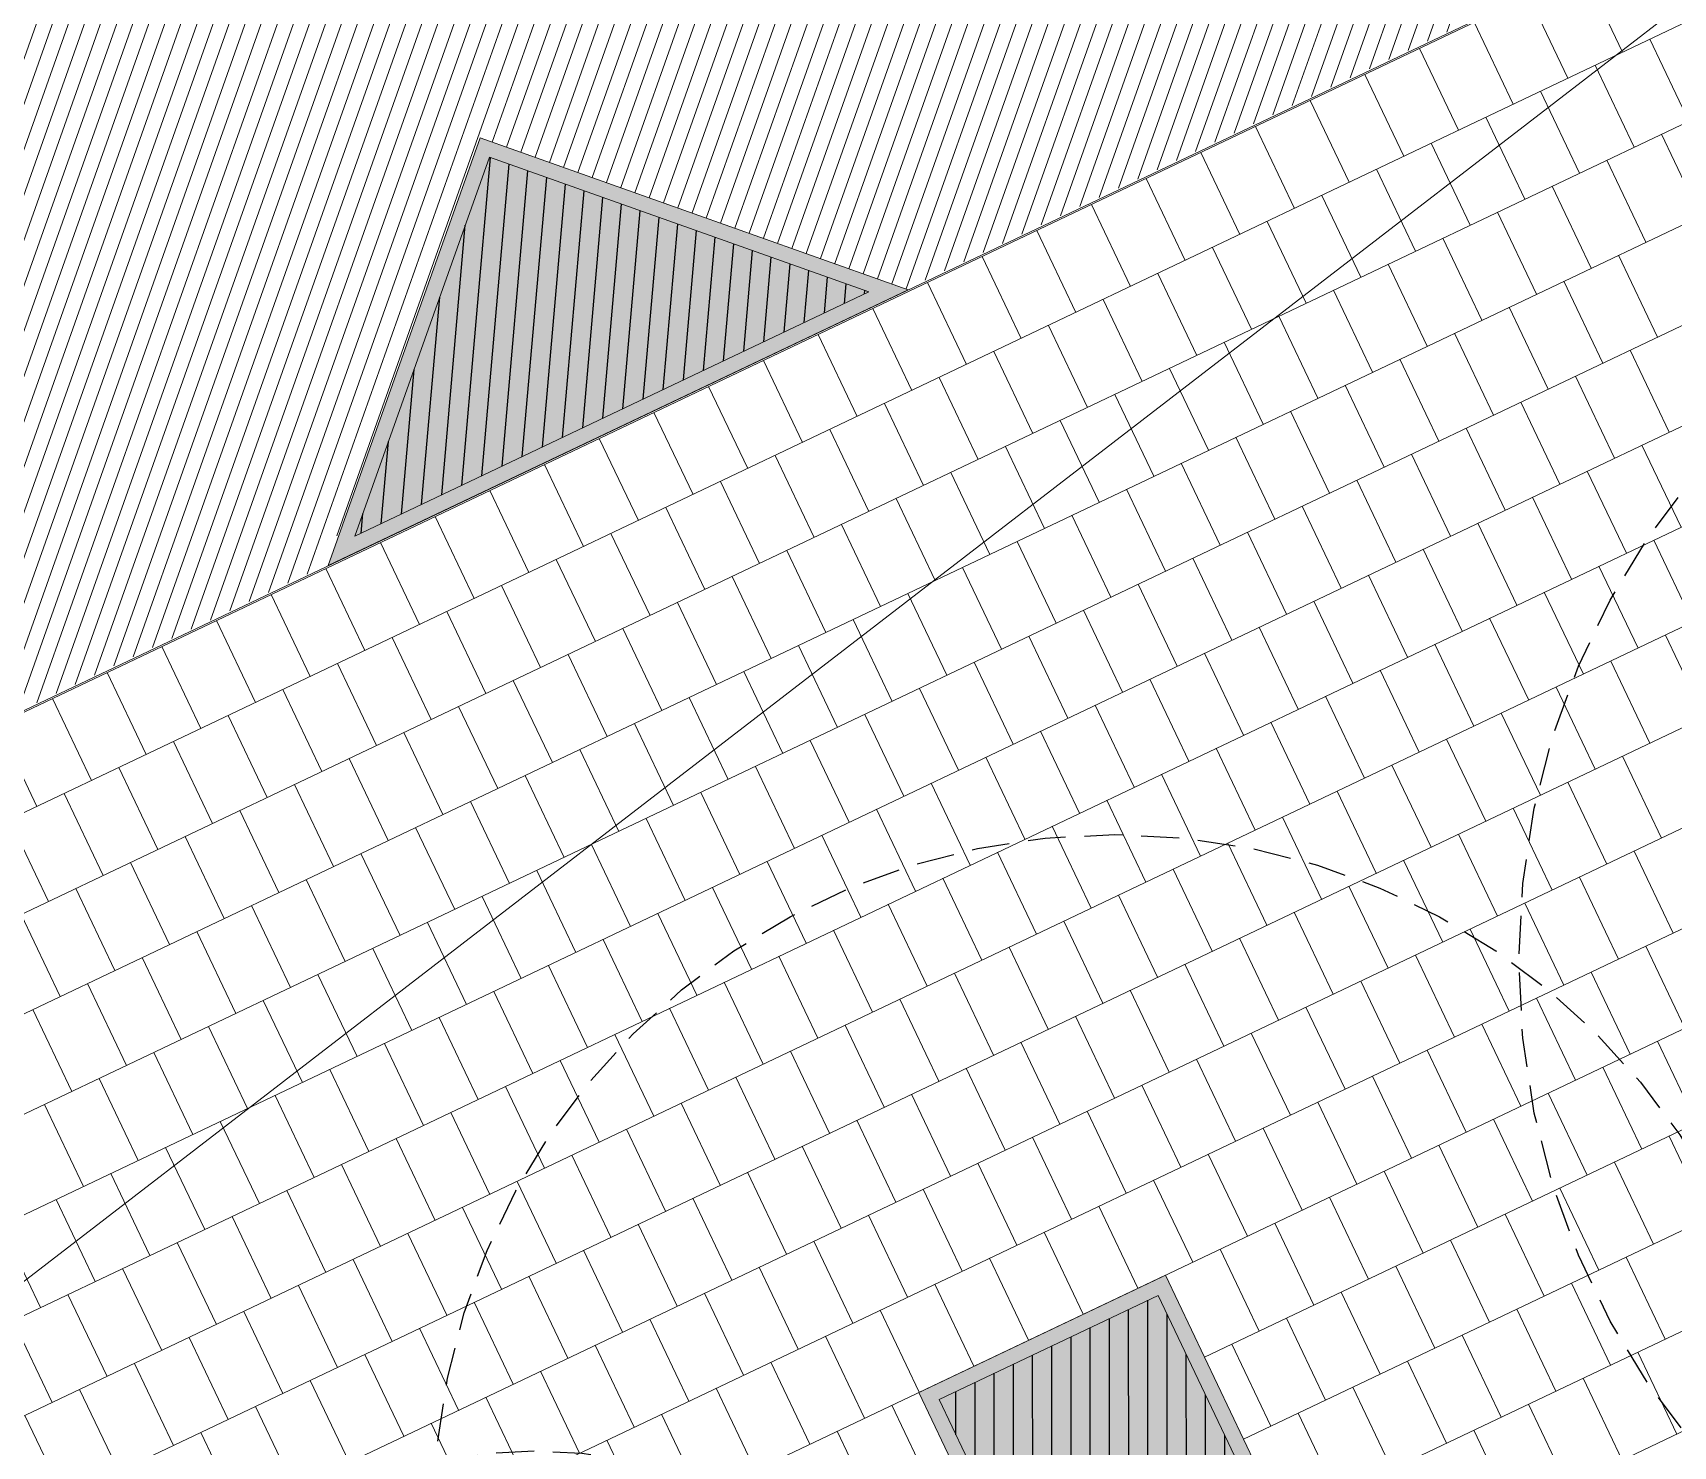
# Model space of a CAD drawing. Header units: metres. Extents: x 678805 to 1359287, y 2747329 to 5497370.
# Drawn here: x 679761.22 to 679772.05, y 2748732.62 to 2748741.96 of the extents above; entities that cross this region are included whole.
import ezdxf
from ezdxf.enums import TextEntityAlignment as Align

# ---------------------------------------------------------------- set-up
doc = ezdxf.new("R2010")
doc.units = ezdxf.units.M
doc.linetypes.add('XREF_MON_SFT_TREES$0$HIDDEN', pattern=[0.375, 0.25, -0.125])
for name, color, linetype in [('00_XREF_MON_HSC_PAVEMENT', 7, 'Continuous'), ('00_XREF_TWQ_SFT_TREES', 7, 'Continuous'), ('XREF_MON_HSC_PAVEMENT$0$03-TR-Tree Pit_Green', 74, 'Continuous'), ('XREF_MON_SFT_TREES$0$SL_TREE_CANOPY', 251, 'XREF_MON_SFT_TREES$0$HIDDEN'), ('XREF_MON_SFT_TREES$0$SL_TREE_TRUNK', 251, 'Continuous')]:
    doc.layers.add(name, color=color, linetype=linetype)
for name, color, linetype, true_color in [('02-L-Waterfeatures 01', 7, 'Continuous', 0x4da6ff), ('XREF_MON_HSC_PAVEMENT$0$03-TR-Tree Pit_White', 7, 'Continuous', 0xfcfcfc), ('XREF_MON_SFT_TREES$0$SL_TREE_ACACIA_ETBAICA', 7, 'Continuous', 0x405700), ('XREF_MON_SFT_TREES$0$SL_TREE_CERCIDIUM_FLORIDUM', 7, 'Continuous', 0xe0e000), ('XREF_MON_SFT_TREES$0$SL_TREE_ZIZIPHUS_SPINA', 7, 'Continuous', 0xc6d408)]:
    doc.layers.add(name, color=color, linetype=linetype, true_color=true_color)
for name, color, linetype, lineweight in [('XREF_MON_GENERAL_LAYOUT$0$02-L-Level Curves 0.25-0.75m', 33, 'Continuous', 5), ('XREF_MON_GENERAL_LAYOUT$0$02-L-Material Change', 251, 'Continuous', 5), ('XREF_MON_GENERAL_LAYOUT$0$04-BK-Tree Pit', 6, 'Continuous', 5), ('XREF_MON_HSC_PAVEMENT$0$02-L-B-Flat Bar', 251, 'Continuous', 5), ('XREF_MON_HSC_PAVEMENT$0$04-BK-Tree Pit', 6, 'Continuous', 5)]:
    doc.layers.add(name, color=color, linetype=linetype, lineweight=lineweight)
for name, color, linetype, lineweight, true_color in [('XREF_MON_HSC_PAVEMENT$0$02-L-Joints-Paviment_07_Precast Concrete Blocks 60X40', 7, 'Continuous', 5, 0x999999), ('XREF_MON_HSC_PAVEMENT$0$03-TR-Pavement_07_Precast Concrete Blocks 20X10', 7, 'Continuous', 5, 0x999999), ('XREF_MON_HSC_PAVEMENT$0$03-TR-Pavement_07_Precast Concrete Blocks 60X40', 7, 'Continuous', 5, 0x999999)]:
    doc.layers.add(name, color=color, linetype=linetype, lineweight=lineweight, true_color=true_color)
doc.layers.get('XREF_MON_SFT_TREES$0$SL_TREE_ACACIA_ETBAICA').off()
doc.layers.get('XREF_MON_SFT_TREES$0$SL_TREE_CERCIDIUM_FLORIDUM').off()
doc.layers.get('XREF_MON_SFT_TREES$0$SL_TREE_ZIZIPHUS_SPINA').off()
doc.styles.add('XREF_MON_GENERAL_LAYOUT$0$Standard', font='arial.ttf')

# ---------------------------------------------------------------- blocks, each defined once
blk = doc.blocks.new('XREF_MON_SFT_TREES$0$Ziziphus_spina_christi')
at = {"layer": 'XREF_MON_SFT_TREES$0$SL_TREE_CANOPY', "linetype": 'XREF_MON_SFT_TREES$0$HIDDEN'}
blk.add_circle((0, 0), 5, dxfattribs=at)
blk = doc.blocks.new('XREF_MON_SFT_TREES$0$Acacia etbaica')
h = blk.add_hatch()
h.set_pattern_fill('ANSI31', color=256, scale=0.1)
h.set_pattern_definition([(45, (0, 0), (-0.2245064030267289, 0.2245064030267289), [])])
edge = h.paths.add_edge_path()
edge.add_arc((4.440892098500626e-16, -1.110223024625157e-15), 3.000000000000001, 0, 360)
at = {"layer": 'XREF_MON_SFT_TREES$0$SL_TREE_TRUNK'}
h = blk.add_hatch(color=256, dxfattribs=at)
h.dxf.hatch_style = 1
edge = h.paths.add_edge_path()
edge.add_arc((-4.190951585769653e-09, -3.725290298461914e-09), 0.1500002332421871, 286.4511275051879, 569.1271037239628)
edge.add_arc((-2.328306436538696e-09, 2.328306436538696e-09), 0.1500002378014961, 209.127105287983, 286.4511261276718)
at = {"layer": 'XREF_MON_SFT_TREES$0$SL_TREE_CANOPY'}
blk.add_circle((0, 0), 3, dxfattribs=at)
at = {"layer": 'XREF_MON_SFT_TREES$0$SL_TREE_TRUNK'}
for radius in [0.1500002332387778, 0.150000232560115]:
    blk.add_circle((-4.190951585769653e-09, -3.725290298461914e-09), radius, dxfattribs=at)
blk = doc.blocks.new('XREF_MON_SFT_TREES$0$Cercidium.B')
h = blk.add_hatch()
h.set_pattern_fill('ANSI31', color=256, scale=0.1, angle=25.44812939262281)
h.set_pattern_definition([(70.44812939262282, (0, -4.656612873077393e-10), (-0.2991926023986827, 0.106254584230064), [])])
edge = h.paths.add_edge_path()
edge.add_arc((-3.492459654808044e-10, 4.656612873077393e-10), 4.49999999985001, 3.180554681463517e-15, 360)
at = {"layer": 'XREF_MON_SFT_TREES$0$SL_TREE_TRUNK'}
h = blk.add_hatch(color=256, dxfattribs=at)
h.dxf.hatch_style = 1
edge = h.paths.add_edge_path()
edge.add_arc((0, 0), 0.2500003876001918, 0, 360)
at = {"layer": 'XREF_MON_SFT_TREES$0$SL_TREE_CANOPY', "linetype": 'XREF_MON_SFT_TREES$0$HIDDEN'}
blk.add_circle((0, 0), 4.5, dxfattribs=at)
at = {"layer": 'XREF_MON_SFT_TREES$0$SL_TREE_TRUNK'}
blk.add_circle((0, 0), 0.2500003876001918, dxfattribs=at)
blk = doc.blocks.new('XREF_MON_SFT_TREES')
at = {"layer": 'XREF_MON_SFT_TREES$0$SL_TREE_ACACIA_ETBAICA', "rotation": 25.44812939262281}
blk.add_blockref('XREF_MON_SFT_TREES$0$Acacia etbaica', (679764.5350638854, 2748729.587416274), dxfattribs=at)
at = {"layer": 'XREF_MON_SFT_TREES$0$SL_TREE_CERCIDIUM_FLORIDUM'}
blk.add_blockref('XREF_MON_SFT_TREES$0$Cercidium.B', (679768.3628548011, 2748732.161294467), dxfattribs=at)
at = {"layer": 'XREF_MON_SFT_TREES$0$SL_TREE_ZIZIPHUS_SPINA', "rotation": 25.44812939262281}
blk.add_blockref('XREF_MON_SFT_TREES$0$Ziziphus_spina_christi', (679776.0317056477, 2748735.827211499), dxfattribs=at)
blk = doc.blocks.new('XREF_MON_HSC_PAVEMENT$0$ALCORQUE RECTANGULAR')
at = {"layer": 'XREF_MON_HSC_PAVEMENT$0$03-TR-Tree Pit_Green', "ltscale": 0.3}
h = blk.add_hatch(dxfattribs=at)
h.set_pattern_fill('ANSI31', color=256, scale=0.03999999999999999, angle=-45.00000000000001)
h.set_pattern_definition([(360, (-2068898.169578516, 3428624.014502435), (2.819966482547896e-17, 0.127), [])])
h.paths.add_polyline_path([(679903.3911895917, 2748647.420916078), (679902.7022038444, 2748648.8686241), (679904.6889425644, 2748649.813635629), (679905.3774637186, 2748648.366760226)])
at = {"layer": 'XREF_MON_HSC_PAVEMENT$0$03-TR-Tree Pit_White'}
h = blk.add_hatch(color=256, dxfattribs=at)
h.dxf.hatch_style = 1
h.paths.add_polyline_path([(679903.3438440745, 2748647.28768907), (679902.568918729, 2748648.915978075), (679904.7361036825, 2748649.947265984), (679905.5110289257, 2748648.318817536)])
blk = doc.blocks.new('XREF_MON_HSC_PAVEMENT$0$Alcorque Parking 8m2')
at = {"layer": 'XREF_MON_HSC_PAVEMENT$0$03-TR-Tree Pit_Green', "ltscale": 0.3}
h = blk.add_hatch(dxfattribs=at)
h.set_pattern_fill('ANSI31', color=256, scale=0.04, angle=40)
h.set_pattern_definition([(85, (-679726.0447380528, -2748720.754281451), (-0.1265167266576517, 0.0110687793289526), [])])
h.paths.add_polyline_path([(-1.079043395351619, -0.3842872260138392), (2.315959051949903, 1.23127434682101), (-0.1893229587003589, 2.120994783937931)])
at = {"layer": 'XREF_MON_HSC_PAVEMENT$0$03-TR-Tree Pit_White'}
h = blk.add_hatch(color=256, dxfattribs=at)
h.dxf.hatch_style = 1
h.paths.add_polyline_path([(-1.254071400151588, -0.5783219360746443), (2.576925800531171, 1.244714117143303), (-0.2500908271176741, 2.248694690410048)])
blk = doc.blocks.new('XREF_MON_HSC_PAVEMENT')
at = {"layer": 'XREF_MON_HSC_PAVEMENT$0$03-TR-Pavement_07_Precast Concrete Blocks 20X10'}
h = blk.add_hatch(dxfattribs=at)
h.set_pattern_fill('ANSI31', color=256, scale=0.0315, angle=25.5)
h.set_pattern_definition([(70.5, (0, 0), (-0.0942759321278565, 0.03338485850911753), [])])
edge = h.paths.add_edge_path()
edge.add_line((679754.6393342975, 2748741.427620257), (679756.4377757374, 2748737.648307106))
edge.add_line((679756.4377757374, 2748737.648307106), (679759.3099243316, 2748736.61330129))
edge.add_line((679759.3099243316, 2748736.61330129), (679763.1548365605, 2748738.442949944))
edge.add_line((679763.1548365605, 2748738.442949944), (679764.1588191563, 2748741.269972267))
edge.add_line((679764.1588191563, 2748741.269972267), (679766.9858357842, 2748740.265991693))
edge.add_line((679766.9858357842, 2748740.265991693), (679770.830750036, 2748742.095646043))
edge.add_line((679770.830750036, 2748742.095646043), (679771.8347306091, 2748744.922662669))
edge.add_line((679771.8347306091, 2748744.922662669), (679774.661747237, 2748743.918682097))
edge.add_line((679774.661747237, 2748743.918682097), (679778.5066611507, 2748745.748335494))
edge.add_line((679778.5066611507, 2748745.748335494), (679779.5107983521, 2748748.575793155))
edge.add_line((679779.5107983521, 2748748.575793155), (679782.338099724, 2748747.571215872))
edge.add_line((679782.338099724, 2748747.571215872), (679786.1758589037, 2748749.397713657))
edge.add_line((679786.1758589037, 2748749.397713657), (679787.1859519184, 2748752.227761539))
edge.add_line((679787.1859519184, 2748752.227761539), (679790.0136180836, 2748751.224211441))
edge.add_line((679790.0136180836, 2748751.224211441), (679793.8574374937, 2748753.05359346))
edge.add_line((679793.8574374937, 2748753.05359346), (679794.8279520471, 2748755.786376198))
edge.add_line((679794.8279520471, 2748755.786376198), (679794.8617028109, 2748755.880013376))
edge.add_line((679794.8617028109, 2748755.880013376), (679797.6882784043, 2748754.876189431))
edge.add_line((679797.6882784043, 2748754.876189431), (679801.5331969386, 2748756.70584226))
edge.add_line((679801.5331969386, 2748756.70584226), (679802.5365716331, 2748759.53257847))
edge.add_line((679802.5365716331, 2748759.53257847), (679805.3641955594, 2748758.528877809))
edge.add_line((679805.3641955594, 2748758.528877809), (679809.2084982413, 2748760.358253765))
edge.add_line((679809.2084982413, 2748760.358253765), (679810.2118814904, 2748763.184986936))
edge.add_line((679810.2118814904, 2748763.184986936), (679813.0395082677, 2748762.181285263))
edge.add_line((679813.0395082677, 2748762.181285263), (679816.8832053744, 2748764.010363567))
edge.add_line((679816.8832053744, 2748764.010363567), (679817.8849235123, 2748766.835994736))
edge.add_line((679817.8849235123, 2748766.835994736), (679820.7142079753, 2748765.833414828))
edge.add_line((679820.7142079753, 2748765.833414828), (679824.5585142189, 2748767.662769182))
edge.add_line((679824.5585142189, 2748767.662769182), (679825.5630985305, 2748770.490087322))
edge.add_line((679825.5630985305, 2748770.490087322), (679828.3901336849, 2748769.486100169))
edge.add_line((679828.3901336849, 2748769.486100169), (679832.2338230627, 2748771.315174797))
edge.add_line((679832.2338230627, 2748771.315174797), (679833.2380954853, 2748774.141614717))
edge.add_line((679833.2380954853, 2748774.141614717), (679836.0619092521, 2748773.136824423))
edge.add_line((679836.0619092521, 2748773.136824423), (679839.9070663536, 2748774.966597488))
edge.add_line((679839.9070663536, 2748774.966597488), (679840.9517468183, 2748777.865483123))
edge.add_line((679840.9517468183, 2748777.865483123), (679839.1533043506, 2748781.644798434))
edge.add_line((679839.1533043506, 2748781.644798434), (679754.6432633502, 2748741.429459187))
at = {"layer": 'XREF_MON_HSC_PAVEMENT$0$02-L-B-Flat Bar'}
blk.add_lwpolyline([(679759.3229336387, 2748736.608682265), (679839.9210084279, 2748774.96245745)], dxfattribs=at)
at = {"layer": 'XREF_MON_HSC_PAVEMENT$0$02-L-Joints-Paviment_07_Precast Concrete Blocks 60X40'}
for points in [[(679771.4589714344, 2748742.372603288), (679771.7167874977, 2748741.830818389)], [(679771.0977815014, 2748742.200725913), (679771.3555975647, 2748741.658941013)], [(679770.7365915683, 2748742.028848537), (679770.9944076317, 2748741.487063637)], [(679770.3754016352, 2748741.856971161), (679770.6332176985, 2748741.315186262)], [(679771.8973824594, 2748741.916757087), (679772.1551985227, 2748741.374972188)], [(679770.0142117022, 2748741.685093786), (679770.2720277655, 2748741.143308886)], [(679771.5361925262, 2748741.744879712), (679771.7940085896, 2748741.203094813)], [(679771.1750025932, 2748741.573002336), (679771.4328186566, 2748741.031217437)], [(679769.6530217691, 2748741.51321641), (679769.9108378325, 2748740.971431511)], [(679769.291831836, 2748741.341339034), (679769.5496478993, 2748740.799554135)], [(679770.8138126602, 2748741.40112496), (679771.0716287235, 2748740.859340061)], [(679770.452622727, 2748741.229247585), (679770.7104387904, 2748740.687462686)], [(679771.9746036244, 2748741.289033519), (679772.2324196878, 2748740.747248619)], [(679768.930641903, 2748741.169461659), (679769.1884579663, 2748740.627676759)], [(679771.6134136914, 2748741.117156143), (679771.8712297548, 2748740.575371244)], [(679768.5694519699, 2748740.997584283), (679768.8272680333, 2748740.455799384)], [(679770.091432794, 2748741.057370209), (679770.3492488574, 2748740.51558531)], [(679769.730242861, 2748740.885492834), (679769.9880589243, 2748740.343707934)], [(679771.2522237584, 2748740.945278767), (679771.5100398217, 2748740.403493868)], [(679768.2082620368, 2748740.825706908), (679768.4660781001, 2748740.283922008)], [(679770.8910338252, 2748740.773401392), (679771.1488498886, 2748740.231616492)], [(679769.3690529278, 2748740.713615458), (679769.6268689912, 2748740.171830559)], [(679767.8470721038, 2748740.653829532), (679768.1048881671, 2748740.112044633)], [(679770.5298438922, 2748740.601524016), (679770.7876599556, 2748740.059739117)], [(679767.4858821706, 2748740.481952156), (679767.743698234, 2748739.940167257)], [(679769.0078629948, 2748740.541738082), (679769.2656790582, 2748739.999953183)], [(679771.6906347832, 2748740.489432566), (679771.9484508466, 2748739.947647667)], [(679768.6466730618, 2748740.369860707), (679768.9044891251, 2748739.828075808)], [(679770.1686539592, 2748740.429646641), (679770.4264700225, 2748739.887861741)], [(679767.1246922376, 2748740.310074781), (679767.382508301, 2748739.768289881)], [(679769.807464026, 2748740.257769265), (679770.0652800894, 2748739.715984365)], [(679771.3294448502, 2748740.317555191), (679771.5872609136, 2748739.775770291)], [(679766.7635023046, 2748740.138197405), (679767.0213183679, 2748739.596412506)], [(679768.2854831286, 2748740.197983331), (679768.543299192, 2748739.656198432)], [(679770.9682549171, 2748740.145677815), (679771.2260709804, 2748739.603892916)], [(679767.9242931956, 2748740.026105956), (679768.182109259, 2748739.484321056)], [(679769.446274093, 2748740.085891889), (679769.7040901564, 2748739.54410699)], [(679766.4023123714, 2748739.966320029), (679766.6601284348, 2748739.42453513)], [(679769.08508416, 2748739.914014514), (679769.3429002233, 2748739.372229614)], [(679770.607064984, 2748739.973800439), (679770.8648810474, 2748739.43201554)], [(679767.5631032625, 2748739.85422858), (679767.8209193258, 2748739.312443681)], [(679770.245875051, 2748739.801923064), (679770.5036911144, 2748739.260138165)], [(679771.7678559483, 2748739.861708998), (679772.0256720117, 2748739.319924099)], [(679766.0411224384, 2748739.794442654), (679766.2989385017, 2748739.252657755)], [(679768.7238942268, 2748739.742137138), (679768.9817102902, 2748739.200352238)], [(679771.4066660152, 2748739.689831623), (679771.6644820785, 2748739.148046724)], [(679765.6799325054, 2748739.622565278), (679765.9377485687, 2748739.080780379)], [(679767.2019133294, 2748739.682351204), (679767.4597293928, 2748739.140566305)], [(679769.8846851179, 2748739.630045688), (679770.1425011812, 2748739.088260789)], [(679766.8407233964, 2748739.510473829), (679767.0985394598, 2748738.968688929)], [(679768.3627042938, 2748739.570259762), (679768.6205203572, 2748739.028474863)], [(679771.0454760821, 2748739.517954247), (679771.3032921455, 2748738.976169348)], [(679765.3187425722, 2748739.450687903), (679765.5765586356, 2748738.908903004)], [(679768.0015143607, 2748739.398382387), (679768.259330424, 2748738.856597487)], [(679769.5234951848, 2748739.458168312), (679769.7813112482, 2748738.916383413)], [(679764.9575526392, 2748739.278810527), (679765.2153687025, 2748738.737025628)], [(679766.4795334633, 2748739.338596453), (679766.7373495266, 2748738.796811554)], [(679769.1623052518, 2748739.286290937), (679769.4201213152, 2748738.744506038)], [(679770.6842861491, 2748739.346076872), (679770.9421022125, 2748738.804291972)], [(679766.1183435302, 2748739.166719078), (679766.3761595936, 2748738.624934178)], [(679767.6403244276, 2748739.226505011), (679767.898140491, 2748738.684720112)], [(679770.323096216, 2748739.174199496), (679770.5809122793, 2748738.632414597)], [(679771.8450770401, 2748739.233985422), (679772.1028931035, 2748738.692200522)], [(679764.596362706, 2748739.106933151), (679764.8541787694, 2748738.565148252)], [(679767.2791344946, 2748739.054627636), (679767.536950558, 2748738.512842736)], [(679768.8011153187, 2748739.114413561), (679769.058931382, 2748738.572628662)], [(679771.483887107, 2748739.062108046), (679771.7417031704, 2748738.520323147)], [(679764.235172773, 2748738.935055776), (679764.4929888364, 2748738.393270877)], [(679765.7571535972, 2748738.994841702), (679766.0149696606, 2748738.453056803)], [(679768.4399253856, 2748738.942536186), (679768.697741449, 2748738.400751287)], [(679769.9619062829, 2748739.00232212), (679770.2197223463, 2748738.460537221)], [(679765.395963664, 2748738.822964326), (679765.6537797274, 2748738.281179427)], [(679766.9179445615, 2748738.88275026), (679767.1757606248, 2748738.34096536)], [(679769.6007163499, 2748738.830444745), (679769.8585324133, 2748738.288659845)], [(679771.122697174, 2748738.890230671), (679771.3805132373, 2748738.348445771)], [(679763.87398284, 2748738.7631784), (679764.1317989033, 2748738.221393501)], [(679768.0787354525, 2748738.77065881), (679768.3365515159, 2748738.228873911)], [(679770.7615072409, 2748738.718353295), (679771.0193233043, 2748738.176568396)], [(679765.034773731, 2748738.651086951), (679765.2925897944, 2748738.109302051)], [(679766.5567546284, 2748738.710872884), (679766.8145706918, 2748738.169087985)], [(679769.2395264168, 2748738.658567369), (679769.4973424801, 2748738.11678247)], [(679771.9222982054, 2748738.606261853), (679772.1801142688, 2748738.064476954)], [(679763.5127929068, 2748738.591301025), (679763.7706089702, 2748738.049516126)], [(679766.1955646954, 2748738.538995509), (679766.4533807588, 2748737.997210609)], [(679767.7175455195, 2748738.598781434), (679767.9753615828, 2748738.056996535)], [(679770.4003173078, 2748738.546475919), (679770.6581333712, 2748738.00469102)], [(679763.1516029738, 2748738.419423649), (679763.4094190372, 2748737.87763875)], [(679764.6735837979, 2748738.479209575), (679764.9313998612, 2748737.937424676)], [(679767.3563555864, 2748738.426904059), (679767.6141716498, 2748737.88511916)], [(679768.8783364837, 2748738.486689994), (679769.1361525471, 2748737.944905094)], [(679771.5611082724, 2748738.434384477), (679771.8189243358, 2748737.892599578)], [(679764.3123938648, 2748738.3073322), (679764.5702099282, 2748737.7655473)], [(679765.8343747623, 2748738.367118133), (679766.0921908256, 2748737.825333234)], [(679768.5171465506, 2748738.314812618), (679768.7749626139, 2748737.773027719)], [(679770.0391273748, 2748738.374598544), (679770.2969434381, 2748737.832813644)], [(679762.7904130408, 2748738.247546273), (679763.0482291041, 2748737.705761374)], [(679765.4731848292, 2748738.195240757), (679765.7310008926, 2748737.653455858)], [(679766.9951656533, 2748738.255026683), (679767.2529817167, 2748737.713241784)], [(679769.6779374417, 2748738.202721168), (679769.9357535051, 2748737.660936269)], [(679771.1999183394, 2748738.262507102), (679771.4577344027, 2748737.720722203)], [(679762.4292231076, 2748738.075668898), (679762.687039171, 2748737.533883999)], [(679763.9512039318, 2748738.135454824), (679764.2090199952, 2748737.593669924)], [(679766.6339757203, 2748738.083149308), (679766.8917917836, 2748737.541364409)], [(679768.1559566176, 2748738.142935242), (679768.4137726809, 2748737.601150343)], [(679770.8387284062, 2748738.090629726), (679771.0965444696, 2748737.548844827)], [(679763.5900139987, 2748737.963577448), (679763.847830062, 2748737.421792549)], [(679765.1119948961, 2748738.023363382), (679765.3698109594, 2748737.481578482)], [(679767.7947666845, 2748737.971057867), (679768.0525827479, 2748737.429272967)], [(679769.3167475086, 2748738.030843792), (679769.574563572, 2748737.489058893)], [(679771.9995192973, 2748737.978538277), (679772.2573353606, 2748737.436753377)], [(679762.0680331746, 2748737.903791522), (679762.325849238, 2748737.362006623)], [(679764.750804963, 2748737.851486006), (679765.0086210264, 2748737.309701107)], [(679766.2727857872, 2748737.911271932), (679766.5306018506, 2748737.369487033)], [(679768.9555575756, 2748737.858966417), (679769.2133736389, 2748737.317181518)], [(679770.4775384732, 2748737.91875235), (679770.7353545366, 2748737.376967451)], [(679763.2288240656, 2748737.791700073), (679763.486640129, 2748737.249915173)], [(679765.9115958541, 2748737.739394557), (679766.1694119174, 2748737.197609657)], [(679767.4335767514, 2748737.799180491), (679767.6913928147, 2748737.257395592)], [(679770.1163485402, 2748737.746874975), (679770.3741646035, 2748737.205090076)], [(679771.6383293642, 2748737.806660901), (679771.8961454276, 2748737.264876002)], [(679761.7068432416, 2748737.731914147), (679761.9646593049, 2748737.190129247)], [(679764.38961503, 2748737.67960863), (679764.6474310934, 2748737.137823731)], [(679768.5943676424, 2748737.687089041), (679768.8521837058, 2748737.145304142)], [(679771.2771394312, 2748737.634783525), (679771.5349554946, 2748737.092998626)], [(679761.3456533084, 2748737.560036771), (679761.6034693718, 2748737.018251872)], [(679762.8676341326, 2748737.619822697), (679763.125450196, 2748737.078037797)], [(679765.5504059211, 2748737.567517181), (679765.8082219844, 2748737.025732282)], [(679767.0723868184, 2748737.627303116), (679767.3302028817, 2748737.085518216)], [(679769.755158607, 2748737.574997599), (679770.0129746704, 2748737.0332127)], [(679762.5064441995, 2748737.447945321), (679762.7642602628, 2748736.906160422)], [(679764.0284250969, 2748737.507731255), (679764.2862411602, 2748736.965946356)], [(679766.7111968853, 2748737.45542574), (679766.9690129487, 2748736.91364084)], [(679768.2331777094, 2748737.515211666), (679768.4909937727, 2748736.973426766)], [(679770.9159494981, 2748737.46290615), (679771.1737655614, 2748736.92112125)], [(679760.9844633754, 2748737.388159395), (679761.2422794388, 2748736.846374496)], [(679763.6672351639, 2748737.335853879), (679763.9250512272, 2748736.79406898)], [(679765.1892159879, 2748737.395639805), (679765.4470320513, 2748736.853854906)], [(679767.8719877764, 2748737.34333429), (679768.1298038397, 2748736.801549391)], [(679769.393968674, 2748737.403120224), (679769.6517847374, 2748736.861335325)], [(679762.1452542664, 2748737.276067946), (679762.4030703298, 2748736.734283046)], [(679764.8280260549, 2748737.22376243), (679765.0858421182, 2748736.68197753)], [(679766.3500069522, 2748737.283548364), (679766.6078230155, 2748736.741763465)], [(679769.0327787409, 2748737.231242848), (679769.2905948042, 2748736.689457949)], [(679770.554759565, 2748737.291028774), (679770.8125756284, 2748736.749243875)], [(679761.7840643334, 2748737.10419057), (679762.0418803968, 2748736.562405671)], [(679763.3060452308, 2748737.163976504), (679763.5638612942, 2748736.622191604)], [(679765.9888170192, 2748737.111670989), (679766.2466330825, 2748736.569886089)], [(679767.5107978432, 2748737.171456914), (679767.7686139066, 2748736.629672015)], [(679770.193569632, 2748737.119151399), (679770.4513856954, 2748736.577366499)], [(679771.7155504104, 2748737.17893742), (679771.9733664733, 2748736.63715252)], [(679762.9448552977, 2748736.992099128), (679763.202671361, 2748736.450314229)], [(679764.4668361219, 2748737.051885054), (679764.7246521852, 2748736.510100155)], [(679767.1496079102, 2748736.999579539), (679767.4074239735, 2748736.45779464)], [(679768.6715888078, 2748737.059365472), (679768.9294048712, 2748736.517580573)], [(679771.3543604772, 2748737.007060045), (679771.6121765401, 2748736.465275145)], [(679761.4228744003, 2748736.932313194), (679761.6806904636, 2748736.390528295)], [(679764.1056461887, 2748736.880007679), (679764.3634622521, 2748736.338222779)], [(679765.627627086, 2748736.939793613), (679765.8854431494, 2748736.398008713)], [(679768.3103988748, 2748736.887488097), (679768.5682149382, 2748736.345703198)], [(679769.8323796989, 2748736.947274023), (679770.0901957622, 2748736.405489123)], [(679762.5836653647, 2748736.820221752), (679762.841481428, 2748736.278436853)], [(679765.266437153, 2748736.767916237), (679765.5242532163, 2748736.226131338)], [(679766.7884179772, 2748736.827702163), (679767.0462340405, 2748736.285917264)], [(679769.4711897658, 2748736.775396647), (679769.7290058292, 2748736.233611748)], [(679770.993170544, 2748736.83518267), (679771.2509866069, 2748736.29339777)], [(679761.0616844672, 2748736.760435819), (679761.3195005306, 2748736.218650919)], [(679763.7444562557, 2748736.708130303), (679764.002272319, 2748736.166345404)], [(679766.427228044, 2748736.655824788), (679766.6850441074, 2748736.114039889)], [(679767.9492089417, 2748736.715610721), (679768.207025005, 2748736.173825822)], [(679770.6319806108, 2748736.663305294), (679770.8897966737, 2748736.121520394)], [(679762.2224754316, 2748736.648344377), (679762.480291495, 2748736.106559478)], [(679764.90524722, 2748736.596038862), (679765.1630632833, 2748736.054253962)], [(679769.1099998327, 2748736.603519272), (679769.367815896, 2748736.061734372)], [(679771.792768858, 2748736.551219399), (679772.0505849535, 2748736.009434515)], [(679761.8612854985, 2748736.476467001), (679762.1191015618, 2748735.934682102)], [(679763.3832663227, 2748736.536252927), (679763.641082386, 2748735.994468028)], [(679766.066038111, 2748736.483947412), (679766.3238541743, 2748735.942162513)], [(679767.5880190086, 2748736.543733346), (679767.845835072, 2748736.001948447)], [(679770.2707906775, 2748736.491427919), (679770.5286067404, 2748735.949643019)], [(679763.0220763895, 2748736.364375552), (679763.2798924529, 2748735.822590652)], [(679764.5440572868, 2748736.424161486), (679764.8018733502, 2748735.882376587)], [(679767.2268290756, 2748736.37185597), (679767.484645139, 2748735.830071071)], [(679768.7488098997, 2748736.431641896), (679769.006625963, 2748735.889856996)], [(679771.4315789352, 2748736.379342001), (679771.6893950307, 2748735.837557117)], [(679761.5000955655, 2748736.304589625), (679761.7579116288, 2748735.762804726)], [(679764.1828673538, 2748736.252284111), (679764.4406834171, 2748735.710499211)], [(679765.7048481778, 2748736.312070036), (679765.9626642412, 2748735.770285137)], [(679768.3876199666, 2748736.25976452), (679768.64543603, 2748735.717979621)], [(679769.9096007444, 2748736.319550544), (679770.1674168073, 2748735.777765644)], [(679761.1389056323, 2748736.13271225), (679761.3967216957, 2748735.590927351)], [(679762.6608864565, 2748736.192498176), (679762.9187025198, 2748735.650713277)], [(679765.3436582448, 2748736.140192661), (679765.6014743082, 2748735.598407762)], [(679766.8656391425, 2748736.199978595), (679767.1234552058, 2748735.658193695)], [(679769.5484108111, 2748736.147673168), (679769.806226874, 2748735.605888268)], [(679771.0703890123, 2748736.207464605), (679771.3282051078, 2748735.665679721)], [(679762.2996965235, 2748736.020620801), (679762.5575125868, 2748735.478835901)], [(679763.8216774208, 2748736.080406735), (679764.0794934841, 2748735.538621835)], [(679766.5044492094, 2748736.028101219), (679766.7622652728, 2748735.48631632)], [(679768.0264300335, 2748736.087887145), (679768.2842460969, 2748735.546102245)], [(679770.7091990896, 2748736.035587207), (679770.967015185, 2748735.493802323)], [(679763.4604874876, 2748735.908529359), (679763.718303551, 2748735.36674446)], [(679764.9824683118, 2748735.968315285), (679765.2402843751, 2748735.426530386)], [(679767.6652401005, 2748735.916009769), (679767.9230561638, 2748735.37422487)], [(679769.187220878, 2748735.975795793), (679769.4450369409, 2748735.434010893)], [(679771.8699803202, 2748735.92351614), (679772.1277965509, 2748735.381731321)], [(679761.9385065903, 2748735.848743425), (679762.1963226537, 2748735.306958525)], [(679764.6212783786, 2748735.79643791), (679764.879094442, 2748735.254653011)], [(679766.1432592763, 2748735.856223843), (679766.4010753396, 2748735.314438944)], [(679768.8260309447, 2748735.803918418), (679769.0838470076, 2748735.262133518)], [(679770.3480091667, 2748735.86370981), (679770.6058252621, 2748735.321924926)], [(679763.0992975546, 2748735.736651984), (679763.3571136179, 2748735.194867084)], [(679765.7820693433, 2748735.684346468), (679766.0398854066, 2748735.142561568)], [(679767.3040501674, 2748735.744132394), (679767.5618662308, 2748735.202347494)], [(679769.9868192439, 2748735.691832413), (679770.2446353394, 2748735.150047529)], [(679771.5087904403, 2748735.751638653), (679771.7666066709, 2748735.209853834)], [(679761.5773166573, 2748735.676866049), (679761.8351327206, 2748735.13508115)], [(679764.2600884456, 2748735.624560534), (679764.517904509, 2748735.082775635)], [(679766.9428602343, 2748735.572255018), (679767.2006762977, 2748735.030470119)], [(679768.4648410116, 2748735.632041042), (679768.7226570745, 2748735.090256142)], [(679771.1476005602, 2748735.579761166), (679771.4054167909, 2748735.037976346)], [(679761.2161267241, 2748735.504988674), (679761.4739427875, 2748734.963203774)], [(679762.7381076216, 2748735.564774608), (679762.9959236849, 2748735.022989709)], [(679765.4208794102, 2748735.512469092), (679765.6786954736, 2748734.970684193)], [(679769.625629321, 2748735.519955016), (679769.8834454165, 2748734.978170132)], [(679762.3769176884, 2748735.392897232), (679762.6347337518, 2748734.851112333)], [(679763.8988985126, 2748735.452683158), (679764.156714576, 2748734.910898259)], [(679766.5816703013, 2748735.400377642), (679766.8394863646, 2748734.858592743)], [(679768.1036510783, 2748735.460163667), (679768.3614671412, 2748734.918378767)], [(679770.7864106803, 2748735.407883679), (679771.0442269109, 2748734.866098859)], [(679763.5377085794, 2748735.280805783), (679763.7955246428, 2748734.739020884)], [(679765.0596894771, 2748735.340591717), (679765.3175055404, 2748734.798806817)], [(679767.7424611452, 2748735.288286292), (679768.000277208, 2748734.746501392)], [(679769.2644393981, 2748735.348077619), (679769.5222554936, 2748734.806292735)], [(679771.9472118081, 2748735.295771148), (679772.2050279069, 2748734.753986266)], [(679762.0157277554, 2748735.221019857), (679762.2735438187, 2748734.679234957)], [(679764.698499544, 2748735.168714341), (679764.9563156074, 2748734.626929441)], [(679766.2204803681, 2748735.228500267), (679766.4782964315, 2748734.686715367)], [(679768.9032494753, 2748735.176200222), (679769.1610655708, 2748734.634415338)], [(679770.4252208003, 2748735.236006191), (679770.683037031, 2748734.694221372)], [(679761.6545378222, 2748735.049142481), (679761.9123538856, 2748734.507357582)], [(679763.1765186464, 2748735.108928407), (679763.4343347098, 2748734.567143508)], [(679765.8592904351, 2748735.056622891), (679766.1171064985, 2748734.514837992)], [(679767.3812712119, 2748735.116408916), (679767.6390872748, 2748734.574624016)], [(679770.0640309204, 2748735.064128704), (679770.321847151, 2748734.522343885)], [(679771.5860218863, 2748735.123893749), (679771.8438379852, 2748734.582108866)], [(679762.8153287134, 2748734.937051032), (679763.0731447767, 2748734.395266132)], [(679764.337309611, 2748734.996836965), (679764.5951256744, 2748734.455052066)], [(679767.0200812786, 2748734.944531541), (679767.2778973415, 2748734.402746641)], [(679768.5420595524, 2748735.004322825), (679768.7998756479, 2748734.462537941)], [(679771.2248319645, 2748734.952016349), (679771.4826480633, 2748734.410231467)], [(679761.2933478892, 2748734.877265105), (679761.5511639526, 2748734.335480206)], [(679763.9761196779, 2748734.82495959), (679764.2339357412, 2748734.28317469)], [(679765.4981005021, 2748734.884745515), (679765.7559165654, 2748734.342960616)], [(679768.1808696296, 2748734.832445428), (679768.4386857251, 2748734.290660544)], [(679769.7028410403, 2748734.892251217), (679769.960657271, 2748734.350466398)], [(679762.4541387802, 2748734.765173656), (679762.7119548436, 2748734.223388757)], [(679765.1369105689, 2748734.71286814), (679765.3947266323, 2748734.171083241)], [(679766.6588913455, 2748734.772654166), (679766.9167074084, 2748734.230869266)], [(679769.3416511604, 2748734.72037373), (679769.599467391, 2748734.17858891)], [(679770.8636420426, 2748734.78013895), (679771.1214581415, 2748734.238354068)], [(679763.6149297449, 2748734.653082214), (679763.8727458082, 2748734.111297315)], [(679766.2977014122, 2748734.60077679), (679766.5555174751, 2748734.05899189)], [(679767.8196797067, 2748734.660568031), (679768.0774958022, 2748734.118783147)], [(679770.5024521209, 2748734.608261551), (679770.7602682197, 2748734.066476668)], [(679772.024433492, 2748734.668046419), (679772.2822495875, 2748734.126261535)], [(679762.0929488472, 2748734.59329628), (679762.3507649106, 2748734.051511381)], [(679764.7757206359, 2748734.540990764), (679765.0335366993, 2748733.999205865)], [(679767.4584897839, 2748734.488690633), (679767.7163058794, 2748733.946905749)], [(679768.9804612804, 2748734.548496243), (679769.2382775111, 2748734.006711423)], [(679771.6632435692, 2748734.496169022), (679771.9210596647, 2748733.954384138)], [(679761.7317589141, 2748734.421418905), (679761.9895749774, 2748733.879634005)], [(679763.2537398118, 2748734.481204838), (679763.5115558752, 2748733.939419939)], [(679765.9365114791, 2748734.428899415), (679766.194327542, 2748733.887114515)], [(679770.141262199, 2748734.436384152), (679770.3990782979, 2748733.894599269)], [(679762.8925498787, 2748734.309327463), (679763.150365942, 2748733.767542563)], [(679764.4145307029, 2748734.369113388), (679764.6723467662, 2748733.827328489)], [(679767.097299861, 2748734.316813237), (679767.3551159565, 2748733.775028353)], [(679768.6192714005, 2748734.376618756), (679768.8770876311, 2748733.834833936)], [(679771.3020536463, 2748734.324291625), (679771.5598697418, 2748733.782506741)], [(679761.370568981, 2748734.249541529), (679761.6283850444, 2748733.70775663)], [(679764.0533407697, 2748734.197236013), (679764.3111568331, 2748733.655451114)], [(679765.5753215458, 2748734.257022039), (679765.8331376087, 2748733.71523714)], [(679768.2580815204, 2748734.204741268), (679768.5158977511, 2748733.662956449)], [(679769.7800722773, 2748734.264506752), (679770.0378883762, 2748733.72272187)], [(679761.009379048, 2748734.077664154), (679761.2671951114, 2748733.535879254)], [(679762.5313599457, 2748734.137450087), (679762.789176009, 2748733.595665188)], [(679765.2141316127, 2748734.085144664), (679765.4719476756, 2748733.543359764)], [(679766.7361099381, 2748734.144935839), (679766.9939260336, 2748733.603150955)], [(679769.4188823554, 2748734.092629353), (679769.6766984543, 2748733.550844471)], [(679770.9408637235, 2748734.152414227), (679771.198679819, 2748733.610629343)], [(679762.1701700125, 2748733.965572712), (679762.4279860759, 2748733.423787812)], [(679763.6921508367, 2748734.025358637), (679763.9499669, 2748733.483573738)], [(679766.3749200153, 2748733.973058442), (679766.6327361108, 2748733.431273558)], [(679767.8968916405, 2748734.032863781), (679768.1547078711, 2748733.491078962)], [(679770.5796738006, 2748733.98053683), (679770.8374898961, 2748733.438751946)], [(679763.3309609037, 2748733.853481262), (679763.588776967, 2748733.311696363)], [(679764.8529416794, 2748733.913267289), (679765.1107577423, 2748733.371482389)], [(679767.5357017606, 2748733.860986294), (679767.7935179912, 2748733.319201475)], [(679769.0576924336, 2748733.920751954), (679769.3155085325, 2748733.378967071)], [(679771.740464113, 2748733.86844668), (679771.9982802084, 2748733.326661796)], [(679761.8089800795, 2748733.793695336), (679762.0667961428, 2748733.251910436)], [(679764.4917517463, 2748733.741389913), (679764.7495678092, 2748733.199605014)], [(679766.0137300924, 2748733.801181045), (679766.2715461879, 2748733.259396161)], [(679770.2184838778, 2748733.808659433), (679770.4762999733, 2748733.266874549)], [(679761.4477901465, 2748733.62181796), (679761.7056062098, 2748733.080033061)], [(679762.9697709705, 2748733.681603886), (679763.2275870339, 2748733.139818987)], [(679765.6525401697, 2748733.629303648), (679765.9103562651, 2748733.087518764)], [(679767.1745118805, 2748733.689108807), (679767.4323281111, 2748733.147323987)], [(679769.8572939549, 2748733.636782036), (679770.1151100504, 2748733.094997152)], [(679771.3792741902, 2748733.696569283), (679771.6370902857, 2748733.154784399)], [(679764.130561813, 2748733.569512538), (679764.3883778759, 2748733.027727638)], [(679766.8133220006, 2748733.51723132), (679767.0711382312, 2748732.9754465)], [(679771.0180842673, 2748733.524691885), (679771.2759003628, 2748732.982907001)], [(679761.0866002133, 2748733.449940585), (679761.3444162767, 2748732.908155685)], [(679762.6085810375, 2748733.50972651), (679762.8663971009, 2748732.967941611)], [(679765.2913502468, 2748733.457426251), (679765.5491663422, 2748732.915641367)], [(679769.4961040322, 2748733.464904639), (679769.7539201276, 2748732.923119755)], [(679762.2473911043, 2748733.337849135), (679762.5052071677, 2748732.796064236)], [(679763.7693718798, 2748733.397635163), (679764.0271879426, 2748732.855850263)], [(679766.4521321206, 2748733.345353832), (679766.7099483513, 2748732.803569013)], [(679770.6568943445, 2748733.352814489), (679770.91471044, 2748732.811029605)], [(679763.4081819466, 2748733.225757787), (679763.6659980095, 2748732.683972888)], [(679764.930160324, 2748733.285548854), (679765.1879764195, 2748732.74376397)], [(679769.1349141093, 2748733.293027242), (679769.3927302047, 2748732.751242358)], [(679771.8176853318, 2748733.240722919), (679772.0755014273, 2748732.698938035)], [(679761.8862011713, 2748733.165971759), (679762.1440172347, 2748732.62418686)], [(679764.5689704011, 2748733.113671457), (679764.8267864966, 2748732.571886573)], [(679766.0909422407, 2748733.173476345), (679766.3487584713, 2748732.631691526)], [(679770.2957044216, 2748733.180937091), (679770.5535205171, 2748732.639152207)], [(679761.5250112383, 2748732.994094384), (679761.7828273016, 2748732.452309485)], [(679763.0469920133, 2748733.053880412), (679763.3048080762, 2748732.512095512)], [(679765.7297523606, 2748733.001598858), (679765.9875685913, 2748732.459814038)], [(679769.9345144987, 2748733.009059694), (679770.1923305942, 2748732.46727481)], [(679771.4564954089, 2748733.068845522), (679771.7143115044, 2748732.527060638)], [(679762.6858020802, 2748732.882003037), (679762.9436181431, 2748732.340218137)], [(679764.2077804783, 2748732.94179406), (679764.4655965738, 2748732.400009176)], [(679766.8905529028, 2748732.889487558), (679767.1483690017, 2748732.347702675)], [(679771.0953054861, 2748732.896968125), (679771.3531215816, 2748732.355183241)], [(679761.1638213051, 2748732.822217008), (679761.4216373685, 2748732.280432109)], [(679763.8465905554, 2748732.769916662), (679764.1044066509, 2748732.228131779)], [(679765.3685624807, 2748732.829721371), (679765.6263787113, 2748732.287936551)], [(679769.5733245759, 2748732.837182297), (679769.8311406714, 2748732.295397413)], [(679762.324612147, 2748732.710125661), (679762.5824282098, 2748732.168340762)], [(679765.0073726007, 2748732.657843884), (679765.2651888314, 2748732.116059064)], [(679766.529362981, 2748732.717610159), (679766.7871790798, 2748732.175825276)], [(679770.7341155632, 2748732.725090728), (679770.9919316587, 2748732.183305844)]]:
    blk.add_lwpolyline(points, dxfattribs=at)
at = {"layer": 'XREF_MON_HSC_PAVEMENT$0$03-TR-Pavement_07_Precast Concrete Blocks 60X40'}
for p, q in [((679602.4393386738, 2748661.94219812), (679961.734101178, 2748832.917755512)), ((679602.6979007238, 2748661.400768209), (679961.991917273, 2748832.375970627)), ((679602.9564627738, 2748660.859338297), (679962.2504793257, 2748831.834540717)), ((679603.2150248238, 2748660.317908386), (679962.5090413784, 2748831.293110807)), ((679603.4735868738, 2748659.776478475), (679962.7676034312, 2748830.751680898)), ((679603.7321489239, 2748659.235048564), (679963.026165484, 2748830.210250988)), ((679733.6361683849, 2748720.387265923), (679963.2847275372, 2748829.668821078)), ((679733.8939893104, 2748719.845483338), (679963.5432895898, 2748829.127391168)), ((679723.4966978448, 2748714.233312952), (679963.8018516428, 2748828.585961258)), ((679723.7545187701, 2748713.691530366), (679904.3494525873, 2748799.630215519)), ((679713.8990121263, 2748708.337176045), (679904.6072905781, 2748799.088441052)), ((679714.1568330516, 2748707.795393459), (679851.408960512, 2748773.108783591)), ((679765.5740918379, 2748729.605150823), (679837.089696602, 2748763.636875365)), ((679768.9543216301, 2748733.207092666), (679790.2617251003, 2748743.346525703)), ((679769.2121413532, 2748732.665309509), (679774.9911548537, 2748735.415335831)), ((679769.4699610766, 2748732.12352635), (679775.2489928445, 2748734.873561365))]:
    blk.add_line(p, q, dxfattribs=at)
at = {"layer": 'XREF_MON_HSC_PAVEMENT$0$04-BK-Tree Pit'}
blk.add_blockref('XREF_MON_HSC_PAVEMENT$0$Alcorque Parking 8m2', (679764.421551517, 2748739.016521207), dxfattribs=at)
at = {"layer": 'XREF_MON_HSC_PAVEMENT$0$04-BK-Tree Pit', "rotation": 90}
blk.add_blockref('XREF_MON_HSC_PAVEMENT$0$ALCORQUE RECTANGULAR', (3428417.015463936, 2068828.2379221), dxfattribs=at)
blk = doc.blocks.new('XREF_MON_GENERAL_LAYOUT$0$ALCORQUE RECTANGULAR')
blk.add_lwpolyline([(679903.3910631917, 2748647.421189263), (679902.7023302435, 2748648.868350914), (679904.6888161644, 2748649.813908814), (679905.3775901177, 2748648.366487041)], close=True)
at = {"layer": 'XREF_MON_GENERAL_LAYOUT$0$02-L-Material Change'}
blk.add_lwpolyline([(679903.3438421336, 2748647.287693149), (679902.5689206708, 2748648.915973995), (679904.7360313635, 2748649.947401842), (679905.5109527239, 2748648.318961552)], close=True, dxfattribs=at)
blk = doc.blocks.new('XREF_MON_GENERAL_LAYOUT$0$Alcorque Parking 8m2')
blk.add_lwpolyline([(2.315959051949903, 1.23127434682101), (-0.1893229587003589, 2.120994783937931), (-1.079043395351619, -0.3842872260138392)], close=True)
at = {"layer": 'XREF_MON_GENERAL_LAYOUT$0$02-L-Material Change'}
blk.add_lwpolyline([(2.576925800531171, 1.244714117143303), (-0.2500908271176741, 2.248694690410048), (-1.254071400151588, -0.5783219360746443)], close=True, dxfattribs=at)
blk = doc.blocks.new('XREF_MON_GENERAL_LAYOUT')
at = {"layer": 'XREF_MON_GENERAL_LAYOUT$0$02-L-Level Curves 0.25-0.75m', "ltscale": 0.3}
blk.add_lwpolyline([(679696.7759649674, 2748684.105496025), (679797.8759272213, 2748762.002354618), (679792.2359146707, 2748759.982942599)], dxfattribs=at)
at = {"layer": 'XREF_MON_GENERAL_LAYOUT$0$02-L-Material Change', "ltscale": 0.3}
blk.add_line((679759.3035336916, 2748736.599485425), (679839.9204046377, 2748774.962169338), dxfattribs=at)
at = {"layer": 'XREF_MON_GENERAL_LAYOUT$0$04-BK-Tree Pit'}
blk.add_blockref('XREF_MON_GENERAL_LAYOUT$0$Alcorque Parking 8m2', (679764.421551517, 2748739.016521207), dxfattribs=at)
at = {"layer": 'XREF_MON_GENERAL_LAYOUT$0$04-BK-Tree Pit', "rotation": 90}
blk.add_blockref('XREF_MON_GENERAL_LAYOUT$0$ALCORQUE RECTANGULAR', (3428417.015463936, 2068828.2379221), dxfattribs=at)
at = {"style": 'XREF_MON_GENERAL_LAYOUT$0$Standard'}
for tag, height, rotation, p in [('604,00', 1, 330.2642936667779, (679905.770310239, 2748776.557787406)), ('603,00', 1, 330.2642936667779, (679901.860927013, 2748753.477248972)), ('600,00', 1, 133.8259836638873, (679944.5968217494, 2748745.152639077)), ('602,00', 1, 330.2642936667779, (679883.3191980837, 2748738.726865312)), ('601,00', 1, 117.8905743169221, (679920.9720408977, 2748732.870057053)), ('601,00', 1, 330.2642936667779, (679864.7774691544, 2748723.976481652)), ('600,00', 1, 40.88332108062335, (679777.4053656742, 2748705.443575754, 1.169999999973397)), ('602,00', 1, 330.2642936667779, (679941.2749349186, 2748705.483031567)), ('601,00', 1, 40.88332108062335, (679701.7983696235, 2748703.888586182, 1.169999999973397)), ('598,00', 0.9999999999999999, 62.09100844466732, (679810.2666232066, 2748702.618736548)), ('600,00', 1, 330.2642936667779, (679877.7814736818, 2748691.131234986)), ('600,00', 0.9999999999999999, 19.55108886768879, (679920.4438211058, 2748685.495504646)), ('601,00', 1, 330.2642936667779, (679934.8129193163, 2748683.803636156)), ('599,00', 1, 330.2642936667779, (679854.5671008349, 2748679.061113989)), ('600,00', 1, 88.39282059591216, (679743.9134691327, 2748675.571576328)), ('599,00', 0.9999999999999998, 20.60862043003912, (679924.2598928241, 2748675.216416284)), ('601,00', 1, 88.39282059591216, (679728.0345944045, 2748671.317844195, -2)), ('602,00', 1, 88.39282059591216, (679711.8257639392, 2748665.966083916, -1)), ('603,00', 1, 88.39282059591216, (679695.6151318625, 2748660.611015213)), ('599,00', 1, 40.88332108062335, (679788.8072719976, 2748655.829159783, 1.169999999973397)), ('601,00', 1, 40.88332108062335, (679627.6123405045, 2748644.602575284, 1.169999999973397)), ('603,00', 0.9999999999999999, 41.70580600405471, (679702.4989019763, 2748628.484392532, 1.169999999925494)), ('600,00', 1, 40.88332108062335, (679645.924961585, 2748597.926138933, 1.169999999973397)), ('599,00', 1, 34.22767859632935, (679673.5743901337, 2748555.136007577, 5.33999999991769))]:
    blk.add_attdef(tag, text='', height=height, rotation=rotation, dxfattribs=at).set_placement(p, align=Align.MIDDLE)
at = {"ltscale": 0.3, "style": 'XREF_MON_GENERAL_LAYOUT$0$Standard'}
for tag, height, rotation, p in [('603,50', 1, 330.2642936667779, (679911.500620042, 2748760.570188188)), ('602,50', 1, 330.2642936667779, (679892.8646878856, 2748745.846442295)), ('600,50', 1, 133.8259836638873, (679933.0482653556, 2748738.729379551)), ('601,50', 1, 330.2642936667779, (679873.5807466183, 2748731.671495228)), ('601,50', 0.9999999999999999, 101.285674792814, (679909.5220062692, 2748726.945334854)), ('602,50', 1, 330.2642936667779, (679948.6248547818, 2748713.859774644)), ('600,50', 1, 39.60595393010205, (679743.242567131, 2748706.971262414)), ('600,50', 1, 330.2642936667779, (679880.2659989139, 2748702.726026631)), ('600,50', 0.9999999999999999, 17.35374479888441, (679917.6150982407, 2748690.553931213)), ('599,50', 1, 330.2642936667779, (679867.1974978975, 2748684.716235158)), ('599,50', 0.9999999999999999, 18.89438680505554, (679921.7103896159, 2748680.578430657)), ('599,50', 1, 39.60595393010205, (679778.9914550197, 2748677.241243556)), ('600,50', 1, 88.39282059591216, (679735.9248694875, 2748673.586085743)), ('601,50', 1, 88.39282059591216, (679719.9062925801, 2748668.580993867)), ('602,50', 1, 88.39282059591216, (679703.4737899266, 2748663.451811911)), ('598,50', 1, 330.2642936667779, (679861.7651457089, 2748662.396830559)), ('601,50', 1, 39.60595393010205, (679610.5132742386, 2748662.061190253)), ('600,00', 0.9999999999999999, 41.70580600405471, (679752.30764285, 2748637.685423907)), ('601,00', 0.9999999999999999, 41.70580600405471, (679736.0440844187, 2748634.537594622)), ('599,00', 0.9999999999999999, 35.08346035422691, (679763.0433427037, 2748634.41500971, 1.169999999925494)), ('602,00', 0.9999999999999999, 41.70580600405471, (679720.1743132578, 2748633.095905716, 1.169999999925494)), ('600,00', 0.9999999999999999, 35.08346035422691, (679747.0628417195, 2748629.903108784, 1.169999999925494)), ('601,00', 0.9999999999999999, 35.08346035422691, (679731.2455695962, 2748625.23889635, 1.169999999925494)), ('600,50', 1, 39.60595393010205, (679636.919713499, 2748621.33866227)), ('602,00', 0.9999999999999999, 35.08346035422691, (679715.3997742002, 2748620.639385471, 1.169999999925494)), ('599,50', 1, 28.76039513677905, (679659.4816038228, 2748574.323313434))]:
    blk.add_attdef(tag, text='', height=height, rotation=rotation, dxfattribs=at).set_placement(p, align=Align.MIDDLE)

msp = doc.modelspace()

# ---------------------------------------------------------------- block references
at = {"layer": '00_XREF_MON_HSC_PAVEMENT'}
msp.add_blockref('XREF_MON_HSC_PAVEMENT', (0, 0), dxfattribs=at)
at = {"layer": '00_XREF_TWQ_SFT_TREES'}
msp.add_blockref('XREF_MON_SFT_TREES', (0, 0), dxfattribs=at)
at = {"layer": '02-L-Waterfeatures 01', "color": 18, "true_color": 0x000000}
msp.add_blockref('XREF_MON_GENERAL_LAYOUT', (0, 0), dxfattribs=at)

doc.saveas('drawing.dxf')
